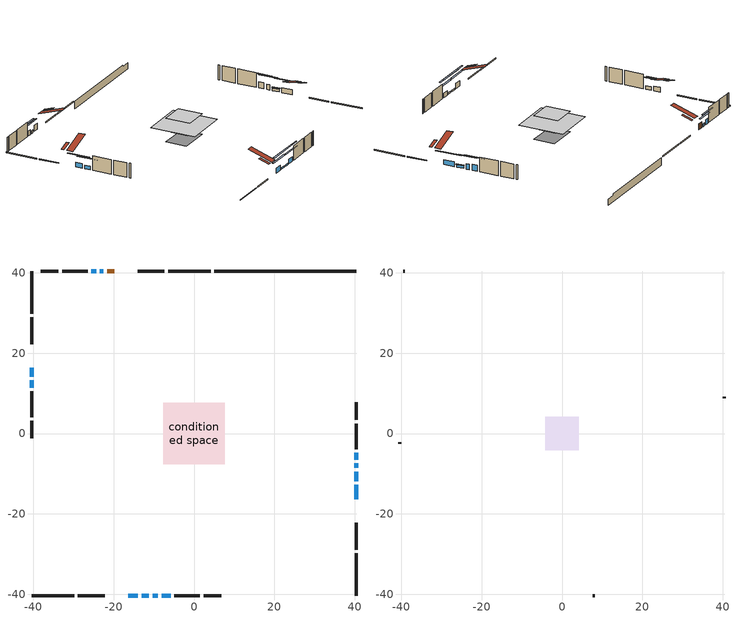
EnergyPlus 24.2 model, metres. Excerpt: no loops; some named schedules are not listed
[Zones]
conditioned space
 floor outside (Floor1 construction): -1.81,-1.81 -1.81,1.81 1.81,1.81 1.81,-1.81 z0.64
 floor outside (Floor3 construction): -2.88,-2.88 -2.88,2.88 2.88,2.88 2.88,-2.88 z0.64
 floor adiabatic (AdiabaticFloorConstruction): -7.6,-7.6 -7.6,7.6 7.6,7.6 7.6,-7.6 z3.08
 floor foundation (Slab1 construction): -5.26,-3.58 -5.26,3.58 5.26,3.58 5.26,-3.58 z-1.8
 wall outside (RimJoist1 construction): 4.16,40.45 -6.45,40.45 / -40.45,-40.45 -29.83,-40.45 / -40.45,40.45 -40.45,29.83 / 40.45,-40.45 40.45,-29.83 z0.64:0.94
 wall outside (RimJoist2 construction): -7.38,40.45 -14.01,40.45 / -28.9,-40.45 -22.27,-40.45 / -40.45,28.9 -40.45,22.27 / 40.45,-28.9 40.45,-22.27 z0.64:0.94
 wall outside (AdiabaticWallConstruction 1): -19.86,40.45 -21.62,40.45 z0.64:2.67
 wall outside (AdiabaticWallConstruction): 40.45,-16.43 40.45,-12.77 / -24.39,40.45 -25.56,40.45 z0.64:2.27; -16.43,-40.45 -13.99,-40.45 z0.64:2.37; -40.45,16.43 -40.45,14.14 / -8.05,-40.45 -5.82,-40.45 z0.64:2.22; -40.45,13.22 -40.45,11.38 z0.64:1.86; 40.45,-11.84 40.45,-9.51 z0.64:1.5; 40.45,-8.58 40.45,-7.46 z0.64:2.42; -13.06,-40.45 -11.23,-40.45 / -10.3,-40.45 -8.98,-40.45 z0.64:1.15; 40.45,-6.53 40.45,-4.8 z0.64:2.62; -22.54,40.45 -23.46,40.45 z0.64:1.56
 wall outside (Wall1 construction): -26.49,40.45 -32.84,40.45 / -4.89,-40.45 1.46,-40.45 / -40.45,10.46 -40.45,4.1 / 40.45,-3.88 40.45,2.48 z0.64:5.52
 wall outside (Wall2 construction): -33.77,40.45 -38.17,40.45 / 2.39,-40.45 6.79,-40.45 / -40.45,3.17 -40.45,-1.23 / 40.45,3.41 40.45,7.81 z0.64:5.52
 wall foundation (FoundationWall1 construction): 5.09,40.45,-1.8 5.09,40.45,0.64 36.92,40.45,0.64 36.92,40.45,0.19 40.45,40.45,0.19 40.45,40.45,-1.8
 window (WindowConstruction): 40.45,-16.43 40.45,-12.77 z0.64:2.26
 window (WindowConstruction 6): -16.43,-40.45 -13.99,-40.45 z0.64:2.37
 window (WindowConstruction 7): -40.45,16.43 -40.45,14.14 z0.64:2.22
 window (WindowConstruction 8): -40.45,13.21 -40.45,11.39 z0.64:1.86
 window (WindowConstruction 9): 40.45,-11.84 40.45,-9.51 z0.64:1.5
 window (WindowConstruction 1): 40.45,-8.58 40.45,-7.46 z0.64:2.42
 window (WindowConstruction 10): -13.06,-40.45 -11.23,-40.45 z0.64:1.15
 window (WindowConstruction 11): -10.3,-40.45 -8.98,-40.45 z0.64:1.15
 window (WindowConstruction 2): 40.45,-6.53 40.45,-4.8 z0.64:2.62
 window (WindowConstruction 3): -22.55,40.45 -23.46,40.45 z0.64:1.55
 window (WindowConstruction 4): -24.39,40.45 -25.56,40.45 z0.64:2.26
 window (WindowConstruction 5): -8.05,-40.45 -5.82,-40.45 z0.64:2.22
 door (Door): -19.86,40.45 -21.62,40.45 z0.64:2.67
 ceiling adiabatic (AdiabaticFloorConstruction): 7.6,-7.6 7.6,7.6 -7.6,7.6 -7.6,-7.6 z3.08
 roof outside (Roof1 construction): -15.85,40.45,5.52 -15.85,37.01,6.66 -14.94,37.01,6.66 -14.94,40.45,5.52; -20.44,-40.45,5.52 -20.44,-37.01,6.66 -21.35,-37.01,6.66 -21.35,-40.45,5.52; -40.45,20.44,5.52 -37.01,20.44,6.66 -37.01,21.35,6.66 -40.45,21.35,5.52; 40.45,-20.44,5.52 37.01,-20.44,6.66 37.01,-21.35,6.66 40.45,-21.35,5.52
attic - vented
 floor to conditioned space (Floor5 construction Reversed): -4.19,-4.19 -4.19,4.19 4.19,4.19 4.19,-4.19 z5.52
 wall outside (Wall3 construction): -39.1,40.45 -39.52,40.45 / 7.72,-40.45 8.14,-40.45 / -40.45,-2.15 -40.45,-2.58 / 40.45,8.74 40.45,9.16 z0.64:5.52
 roof outside (Roof2 construction): -18.93,40.45,5.52 -18.93,32.28,8.24 -16.78,32.28,8.24 -16.78,40.45,5.52; -17.36,-40.45,5.52 -17.36,-32.28,8.24 -19.51,-32.28,8.24 -19.51,-40.45,5.52; -40.45,17.36,5.52 -32.28,17.36,8.24 -32.28,19.51,8.24 -40.45,19.51,5.52; 40.45,-17.36,5.52 32.28,-17.36,8.24 32.28,-19.51,8.24 40.45,-19.51,5.52
shading: 40.45,-10.13 40.45,-19.07 40.86,-19.07 40.86,-10.13 z4.9; -11.35,-40.45 -19.07,-40.45 -19.07,-40.86 -11.35,-40.86 z5.01; -40.45,11.5 -40.45,19.07 -40.86,19.07 -40.86,11.5 z4.86; -40.45,8.75 -40.45,15.85 -40.86,15.85 -40.86,8.75 z4.5; 40.45,-9.31 40.45,-12.04 40.86,-12.04 40.86,-9.31 z1.7; 40.45,-4.82 40.45,-11.22 40.86,-11.22 40.86,-4.82 z5.06; -5.85,-40.45 -18.44,-40.45 -18.44,-40.86 -5.85,-40.86 z6.53; -3.6,-40.45 -15.68,-40.45 -15.68,-40.86 -3.6,-40.86 z6.53; 40.45,-2.17 40.45,-9.17 40.86,-9.17 40.86,-2.17 z5.26; -26.1,40.45 -19.91,40.45 -19.91,40.86 -26.1,40.86 z4.19; -28.2,40.45 -21.75,40.45 -21.75,40.86 -28.2,40.86 z4.9; -3.18,-40.45 -10.69,-40.45 -10.69,-40.86 -3.18,-40.86 z4.86
[Building]
Building 1: Terrain=Suburbs
[Site:Location]
St Jovite_QC: Latitude {deg}=46.08; Longitude {deg}=-74.56; Time Zone {hr}=-5; Elevation {m}=239; Keep Site Location Information=Yes
[Site:GroundTemperature:Shallow]
-1.01822, -3.33344, -3.51885, -2.42016, 1.99046, 6.38054, 10.1865, 12.5975, 12.8023, 10.8414, 7.13247, 2.87707
[Site:WaterMainsTemperature]
Calculation Method=Schedule; Temperature Schedule=mains temperature schedule
[Material] Roughness=Rough; Thermal Absorptance=0.9
Name | Thickness {m} | Conductivity {W/m-K} | Density {kg/m3} | Specific Heat {J/kg-K} | Solar Absorptance | Visible Absorptance
asphalt or fiberglass shingles | 0.00635 | 0.162714 | 1121.4 | 1465.45 | 0.84 | 0.84
ceiling loosefill ins | 0.169333 | 0.0480833 | 16.02 | 1046.75 | 0.7 | 0.7
ceiling stud and cavity | 0.1397 | 0.13334 | 65.682 | 1177.47 | 0.7 | 0.7
concrete 4.0 in. | 0.1016 | 1.803125 | 2242.8 | 837.4 | 0.7 | 0.7
concrete 8.0 in. | 0.2032 | 1.803125 | 2242.8 | 837.4 | 0.7 | 0.7
door material | 0.04445 | 0.0451087 | 512.64 | 1214.23 | 0.7 | 0.7
exterior vertical ins | 0.0377847 | 0.029427 | 32.04 | 1214.23 | 0.7 | 0.7
floor covering | 0.0127 | 0.0433444 | 54.468 | 1339.84 | 0.6 | 0.6
floor rigid ins | 0.103632 | 0.029427 | 32.04 | 1214.23 | 0.7 | 0.7
floor rigid ins 1; wall rigid ins 1 | 0.512978 | 0.029427 | 32.04 | 1214.23 | 0.7 | 0.7
floor stud and cavity | 0.1397 | 0.291471 | 92.3553 | 1139.71 | 0.7 | 0.7
floor stud and cavity 1 | 0.1397 | 0.10464 | 92.3553 | 1139.71 | 0.7 | 0.7
floor stud and cavity 2 | 0.1397 | 1.75129 | 37.0049 | 1207.88 | 0.7 | 0.7
furniture material conditioned space 1 | 0.1524 | 0.115458 | 640.8 | 1214.23 | 0.6 | 0.6
gypsum board | 0.0127 | 0.160291 | 801 | 837.4 | 0.6 | 0.6
gypsum board 1 | 0.0127 | 0.160291 | 801 | 837.4 | 0.7 | 0.7
osb sheathing 0.5 in. | 0.0127 | 0.115458 | 512.64 | 1214.23 | 0.7 | 0.7
osb sheathing 0.75 in. | 0.01905 | 0.115458 | 512.64 | 1214.23 | 0.7 | 0.7
osb sheathing 2.0 in. | 0.0508 | 0.115458 | 512.64 | 1214.23 | 0.7 | 0.7
rim joist stud and cavity | 0.0508 | 0.0451784 | 125.044 | 1163.47 | 0.6 | 0.6
rim joist stud and cavity 1 | 0.0508 | 0.0296634 | 125.044 | 1163.47 | 0.6 | 0.6
roof rigid ins; wall rigid ins | 0.051816 | 0.029427 | 32.04 | 1214.23 | 0.7 | 0.7
roof stud and cavity | 0.2032 | 0.146116 | 78.34581 | 1123.46 | 0.7 | 0.7
wall stud and cavity | 0.1397 | 0.207695 | 139.0536 | 1170.24 | 0.7 | 0.7
wall stud and cavity 1 | 0.1397 | 0.221619 | 139.0536 | 1170.24 | 0.7 | 0.7
wall stud and cavity 2 | 0.0889 | 6.1454 | 50.32683 | 1063.81 | 0.6 | 0.6
wall stud and cavity 3 | 0.0889 | 0.380278 | 52.3479 | 1209.89 | 0.7 | 0.7
wall stud and cavity 4 | 0.0889 | 0.391764 | 83.0341 | 1211.67 | 0.7 | 0.7
wood siding | 0.0254 | 0.102417 | 544.68 | 1172.36 | 0.4 | 0.4
wood siding 1 | 0.00254 | 0.102417 | 544.68 | 1172.36 | 0.4 | 0.4
wood siding 2; wood siding 3; wood siding 4 | 0.0254 | 0.102417 | 544.68 | 1172.36 | 0.7 | 0.7
[WindowMaterial:SimpleGlazingSystem]
Name | U-Factor {W/m2-K} | Solar Heat Gain Coefficient
WindowMaterial | 3.29381 | 0.71
WindowMaterial 1 | 3.310274 | 0.63
WindowMaterial 10 | 3.02808 | 0.47
WindowMaterial 2 | 3.296079 | 0.7
WindowMaterial 3 | 2.234293 | 0.59
WindowMaterial 4 | 2.12528 | 0.63
WindowMaterial 5 | 1.97254 | 0.45
WindowMaterial 6 | 1.85784 | 0.56
WindowMaterial 7 | 3.313113 | 0.6
WindowMaterial 8 | 3.30346 | 0.65
WindowMaterial 9 | 3.04681 | 0.44
[Construction]
AdiabaticFloorConstruction: floor stud and cavity 2, floor rigid ins 1, osb sheathing 0.75 in., floor covering
AdiabaticWallConstruction: wood siding 3, wall rigid ins 1, wall stud and cavity 3, gypsum board
AdiabaticWallConstruction 1: wood siding 4, wall rigid ins 1, wall stud and cavity 3, gypsum board
Door: door material
Floor1 construction: floor stud and cavity, floor rigid ins, osb sheathing 0.75 in., floor covering
Floor3 construction: floor stud and cavity 1, osb sheathing 0.75 in., floor covering
Floor5 construction Reversed: gypsum board, ceiling stud and cavity, ceiling loosefill ins
FoundationWall1 construction: concrete 8.0 in., gypsum board 1
furniture construction conditioned space 1: furniture material conditioned space 1
PartitionWallConstruction: gypsum board, wall stud and cavity 4, gypsum board
RimJoist1 construction: wood siding 2, osb sheathing 2.0 in., rim joist stud and cavity
RimJoist2 construction: wood siding 2, osb sheathing 2.0 in., rim joist stud and cavity 1
Roof1 construction: asphalt or fiberglass shingles, roof rigid ins, osb sheathing 0.75 in., roof stud and cavity, gypsum board
Roof2 construction: asphalt or fiberglass shingles
Slab1 construction: concrete 4.0 in.
Wall1 construction: wood siding, wall rigid ins, osb sheathing 0.5 in., wall stud and cavity, gypsum board
Wall2 construction: wood siding, wall rigid ins, osb sheathing 0.5 in., wall stud and cavity 1, gypsum board
Wall3 construction: wood siding 1, wall stud and cavity 2
WindowConstruction: WindowMaterial
WindowConstruction 1: WindowMaterial 1
WindowConstruction 10: WindowMaterial 9
WindowConstruction 11: WindowMaterial 10
WindowConstruction 2: WindowMaterial 2
WindowConstruction 3: WindowMaterial 3
WindowConstruction 4: WindowMaterial 4
WindowConstruction 5: WindowMaterial 5
WindowConstruction 6: WindowMaterial 6
WindowConstruction 7: WindowMaterial 7
WindowConstruction 8; WindowConstruction 9: WindowMaterial 8
[Zone] Multiplier=1; Part of Total Floor Area=Yes
Name | Volume {m3}
attic - vented | 31.0724
conditioned space | 766.7
[Space]
Name | Zone | Volume {m3}
attic - vented 1 | attic - vented | 31.0724
conditioned space 1 | conditioned space | 766.7
[ZoneInfiltration:EffectiveLeakageArea]
infil attic - vented 1: Zone or Space=attic - vented 1; Schedule=Always On Discrete; Effective Air Leakage Area {cm2}=3183.85; Stack Coefficient=0.000528433; Wind Coefficient=1.55316e-05
[ZoneMixing]
whole house fan mix: Zone or Space=attic - vented; Schedule=Always On Continuous; Design Flow Rate Calculation Method=Flow/Zone; Design Flow Rate {m3/s}=0; Source Zone or Space=conditioned space
[SurfaceProperty:ExposedFoundationPerimeter]
Slab1: Exposed Perimeter Calculation Method=TotalExposedPerimeter; Total Exposed Perimeter {m}=35.358
[InternalMass] Zone or ZoneList=conditioned space; Space or SpaceList=conditioned space 1
Name | Construction | Surface Area {m2}
furniture mass conditioned space 1 | furniture construction conditioned space 1 | 141.18
partition wall mass | PartitionWallConstruction | 352.949
[Lights]
interior lighting: Zone or ZoneList or Space or SpaceList=conditioned space 1; Schedule=interior lighting schedule; Design Level Calculation Method=LightingLevel; Lighting Level {W}=343.2; Return Air Fraction=0; Fraction Radiant=0.6; Fraction Visible=0.2; Fraction Replaceable=1
[People]
occupants: Zone or ZoneList or Space or SpaceList=conditioned space 1; Number of People Schedule=occupants schedule; Number of People Calculation Method=People; Number of People=3; Fraction Radiant=0.314171; Sensible Heat Fraction=0.56303; Activity Level Schedule=occupants activity schedule; Carbon Dioxide Generation Rate {m3/s-W}=0; Enable ASHRAE 55 Comfort Warnings=No; Mean Radiant Temperature Calculation Type=EnclosureAveraged
[ElectricEquipment] Zone or ZoneList or Space or SpaceList=conditioned space 1; Design Level Calculation Method=EquipmentLevel
Name | Schedule | Design Level {W} | Fraction Latent | Fraction Radiant | Fraction Lost
clothes dryer | clothes dryer schedule | 140.772 | 0.015 | 0.081 | 0.85
clothes washer | clothes washer schedule | 32.1985 | 0.03 | 0.162 | 0.7
cooking range | cooking range schedule | 215.147 | 0.08 | 0.432 | 0.2
dishwasher | dishwasher schedule | 66.8632 | 0.3 | 0.18 | 0.4
fridge | fridge schedule | 72.9452 | 0 | 0.6 | 0
mech vent house fan | mech vent house fan schedule | 15 | 0 | 0 | 1
mech vent house fan cfis | mech vent house fan cfis schedule | 0 | 0 | 0 | 0
misc plug loads | misc plug loads schedule | 494.7 | 0.045 | 0.513 | 0.1
whole house fan | Always On Discrete | 0 | 0 | 0 | 1
[OtherEquipment] Zone or ZoneList or Space or SpaceList=conditioned space 1; Design Level Calculation Method=EquipmentLevel
Name | Fuel Type | Schedule | Design Level {W} | Fraction Latent | Fraction Radiant | Fraction Lost
clothes dryer 1 | Electricity | clothes dryer schedule | 0 | 0.015 | 0.081 | 0.85
cooking range 1 | Electricity | cooking range schedule | 0 | 0.08 | 0.432 | 0.2
general water use latent | None | general water use schedule | 62.594 | 1 | 0 | 0
general water use sensible | None | general water use schedule | -61.6891 | 0 | 0.6 | 0
mech vent house fan latent load | None | Always On Discrete | 0 | 1 | 0 | 0
mech vent house fan sensible load | None | Always On Discrete | 0 | 0 | 0 | 0
water heater energy adjustment1 | Electricity | Always On Discrete | 0.01 | 0 | 0 | 1
[ZoneInfiltration:DesignFlowRate] Zone or ZoneList or Space or SpaceList=conditioned space 1; Schedule=Always On Discrete; Design Flow Rate Calculation Method=Flow/Zone; Design Flow Rate {m3/s}=0
infil flow; natural vent flow; whole house fan flow
[Foundation:Kiva]
Foundation Kiva 1: Initial Indoor Air Temperature {C}=21; Wall Height Above Grade {m}=0.639989; Wall Depth Below Slab {m}=0.2032; Custom Block Material Name 1=exterior vertical ins; Custom Block Depth 1 {m}=2.43998; Custom Block X Position 1 {m}=0.2159; Custom Block Z Position 1 {m}=0
[Foundation:Kiva:Settings]
Soil Conductivity {W/m-K}=0.849921; Soil Density {kg/m3}=1842.3; Soil Specific Heat {J/kg-K}=418.7; Ground Solar Absorptivity=0.9; Ground Thermal Absorptivity=0.9; Ground Surface Roughness {m}=0.03; Far-Field Width {m}=40; Deep-Ground Boundary Condition=ZeroFlux; Deep-Ground Depth {m}=40; Minimum Cell Dimension {m}=0.2; Maximum Cell Growth Coefficient=3; Simulation Timestep=Timestep
[Exterior:Lights]
exterior lighting: Schedule=exterior lighting schedule; Design Level {W}=75.6
[Schedule:Constant]
Name | Hourly Value
Always On Continuous; mech vent house fan schedule; mech vent house fan cfis schedule; Always On Discrete | 1
occupants activity schedule | 117.228
fridge schedule | 0
[Schedule:Week:Daily]
interior lighting schedule Week Rule - Jan1-Jan27: interior lighting schedule day, interior lighting schedule day, interior lighting schedule day, interior lighting schedule day, interior lighting schedule day, interior lighting schedule day, interior lighting schedule day, interior lighting schedule default day, interior lighting schedule default day, interior lighting schedule default day, interior lighting schedule default day, interior lighting schedule default day
interior lighting schedule Week Rule - Jan28-Feb3: interior lighting schedule day, interior lighting schedule day, interior lighting schedule day, interior lighting schedule day, interior lighting schedule day 1, interior lighting schedule day 1, interior lighting schedule day 1, interior lighting schedule default day, interior lighting schedule default day, interior lighting schedule default day, interior lighting schedule default day, interior lighting schedule default day
interior lighting schedule Week Rule - Feb4-Feb24: interior lighting schedule day 1, interior lighting schedule day 1, interior lighting schedule day 1, interior lighting schedule day 1, interior lighting schedule day 1, interior lighting schedule day 1, interior lighting schedule day 1, interior lighting schedule default day, interior lighting schedule default day, interior lighting schedule default day, interior lighting schedule default day, interior lighting schedule default day
interior lighting schedule Week Rule - Feb25-Mar3: interior lighting schedule day 1, interior lighting schedule day 1, interior lighting schedule day 1, interior lighting schedule day 1, interior lighting schedule day 2, interior lighting schedule day 2, interior lighting schedule day 2, interior lighting schedule default day, interior lighting schedule default day, interior lighting schedule default day, interior lighting schedule default day, interior lighting schedule default day
interior lighting schedule Week Rule - Mar4-Mar31: interior lighting schedule day 2, interior lighting schedule day 2, interior lighting schedule day 2, interior lighting schedule day 2, interior lighting schedule day 2, interior lighting schedule day 2, interior lighting schedule day 2, interior lighting schedule default day, interior lighting schedule default day, interior lighting schedule default day, interior lighting schedule default day, interior lighting schedule default day
interior lighting schedule Week Rule - Apr1-Apr28: interior lighting schedule day 3, interior lighting schedule day 3, interior lighting schedule day 3, interior lighting schedule day 3, interior lighting schedule day 3, interior lighting schedule day 3, interior lighting schedule day 3, interior lighting schedule default day, interior lighting schedule default day, interior lighting schedule default day, interior lighting schedule default day, interior lighting schedule default day
interior lighting schedule Week Rule - Apr29-May5: interior lighting schedule day 3, interior lighting schedule day 3, interior lighting schedule day 4, interior lighting schedule day 4, interior lighting schedule day 4, interior lighting schedule day 4, interior lighting schedule day 4, interior lighting schedule default day, interior lighting schedule default day, interior lighting schedule default day, interior lighting schedule default day, interior lighting schedule default day
interior lighting schedule Week Rule - May6-May26: interior lighting schedule day 4, interior lighting schedule day 4, interior lighting schedule day 4, interior lighting schedule day 4, interior lighting schedule day 4, interior lighting schedule day 4, interior lighting schedule day 4, interior lighting schedule default day, interior lighting schedule default day, interior lighting schedule default day, interior lighting schedule default day, interior lighting schedule default day
interior lighting schedule Week Rule - May27-Jun2: interior lighting schedule day 4, interior lighting schedule day 4, interior lighting schedule day 4, interior lighting schedule day 4, interior lighting schedule day 4, interior lighting schedule day 5, interior lighting schedule day 5, interior lighting schedule default day, interior lighting schedule default day, interior lighting schedule default day, interior lighting schedule default day, interior lighting schedule default day
interior lighting schedule Week Rule - Jun3-Jun30: interior lighting schedule day 5, interior lighting schedule day 5, interior lighting schedule day 5, interior lighting schedule day 5, interior lighting schedule day 5, interior lighting schedule day 5, interior lighting schedule day 5, interior lighting schedule default day, interior lighting schedule default day, interior lighting schedule default day, interior lighting schedule default day, interior lighting schedule default day
interior lighting schedule Week Rule - Jul1-Jul28: interior lighting schedule day 6, interior lighting schedule day 6, interior lighting schedule day 6, interior lighting schedule day 6, interior lighting schedule day 6, interior lighting schedule day 6, interior lighting schedule day 6, interior lighting schedule default day, interior lighting schedule default day, interior lighting schedule default day, interior lighting schedule default day, interior lighting schedule default day
interior lighting schedule Week Rule - Jul29-Aug4: interior lighting schedule day 6, interior lighting schedule day 6, interior lighting schedule day 6, interior lighting schedule day 7, interior lighting schedule day 7, interior lighting schedule day 7, interior lighting schedule day 7, interior lighting schedule default day, interior lighting schedule default day, interior lighting schedule default day, interior lighting schedule default day, interior lighting schedule default day
interior lighting schedule Week Rule - Aug5-Aug25: interior lighting schedule day 7, interior lighting schedule day 7, interior lighting schedule day 7, interior lighting schedule day 7, interior lighting schedule day 7, interior lighting schedule day 7, interior lighting schedule day 7, interior lighting schedule default day, interior lighting schedule default day, interior lighting schedule default day, interior lighting schedule default day, interior lighting schedule default day
interior lighting schedule Week Rule - Aug26-Sep1: interior lighting schedule day 7, interior lighting schedule day 7, interior lighting schedule day 7, interior lighting schedule day 7, interior lighting schedule day 7, interior lighting schedule day 7, interior lighting schedule day 8, interior lighting schedule default day, interior lighting schedule default day, interior lighting schedule default day, interior lighting schedule default day, interior lighting schedule default day
interior lighting schedule Week Rule - Sep2-Sep29: interior lighting schedule day 8, interior lighting schedule day 8, interior lighting schedule day 8, interior lighting schedule day 8, interior lighting schedule day 8, interior lighting schedule day 8, interior lighting schedule day 8, interior lighting schedule default day, interior lighting schedule default day, interior lighting schedule default day, interior lighting schedule default day, interior lighting schedule default day
interior lighting schedule Week Rule - Sep30-Oct6: interior lighting schedule day 8, interior lighting schedule day 9, interior lighting schedule day 9, interior lighting schedule day 9, interior lighting schedule day 9, interior lighting schedule day 9, interior lighting schedule day 9, interior lighting schedule default day, interior lighting schedule default day, interior lighting schedule default day, interior lighting schedule default day, interior lighting schedule default day
interior lighting schedule Week Rule - Oct7-Oct27: interior lighting schedule day 9, interior lighting schedule day 9, interior lighting schedule day 9, interior lighting schedule day 9, interior lighting schedule day 9, interior lighting schedule day 9, interior lighting schedule day 9, interior lighting schedule default day, interior lighting schedule default day, interior lighting schedule default day, interior lighting schedule default day, interior lighting schedule default day
interior lighting schedule Week Rule - Oct28-Nov3: interior lighting schedule day 9, interior lighting schedule day 9, interior lighting schedule day 9, interior lighting schedule day 9, interior lighting schedule day 10, interior lighting schedule day 10, interior lighting schedule day 10, interior lighting schedule default day, interior lighting schedule default day, interior lighting schedule default day, interior lighting schedule default day, interior lighting schedule default day
interior lighting schedule Week Rule - Nov4-Nov24: interior lighting schedule day 10, interior lighting schedule day 10, interior lighting schedule day 10, interior lighting schedule day 10, interior lighting schedule day 10, interior lighting schedule day 10, interior lighting schedule day 10, interior lighting schedule default day, interior lighting schedule default day, interior lighting schedule default day, interior lighting schedule default day, interior lighting schedule default day
interior lighting schedule Week Rule - Nov25-Dec1: interior lighting schedule day 10, interior lighting schedule day 10, interior lighting schedule day 10, interior lighting schedule day 10, interior lighting schedule day 10, interior lighting schedule day 10, interior lighting schedule day 11, interior lighting schedule default day, interior lighting schedule default day, interior lighting schedule default day, interior lighting schedule default day, interior lighting schedule default day
interior lighting schedule Week Rule - Dec2-Dec31: interior lighting schedule day 11, interior lighting schedule day 11, interior lighting schedule day 11, interior lighting schedule day 11, interior lighting schedule day 11, interior lighting schedule day 11, interior lighting schedule day 11, interior lighting schedule default day, interior lighting schedule default day, interior lighting schedule default day, interior lighting schedule default day, interior lighting schedule default day
occupants schedule Week Rule - Jan1-Dec31: occupants schedule day, occupants schedule day, occupants schedule day, occupants schedule day, occupants schedule day, occupants schedule day, occupants schedule day, occupants schedule default day, occupants schedule default day, occupants schedule default day, occupants schedule default day, occupants schedule default day
clothes dryer schedule Week Rule - Jan1-Dec31: clothes dryer schedule day, clothes dryer schedule day, clothes dryer schedule day, clothes dryer schedule day, clothes dryer schedule day, clothes dryer schedule day, clothes dryer schedule day, clothes dryer schedule default day, clothes dryer schedule default day, clothes dryer schedule default day, clothes dryer schedule default day, clothes dryer schedule default day
clothes washer schedule Week Rule - Jan1-Dec31: clothes washer schedule day, clothes washer schedule day, clothes washer schedule day, clothes washer schedule day, clothes washer schedule day, clothes washer schedule day, clothes washer schedule day, clothes washer schedule default day, clothes washer schedule default day, clothes washer schedule default day, clothes washer schedule default day, clothes washer schedule default day
cooking range schedule Week Rule - Jan1-Dec31: cooking range schedule day, cooking range schedule day, cooking range schedule day, cooking range schedule day, cooking range schedule day, cooking range schedule day, cooking range schedule day, cooking range schedule default day, cooking range schedule default day, cooking range schedule default day, cooking range schedule default day, cooking range schedule default day
dishwasher schedule Week Rule - Jan1-Dec31: dishwasher schedule day, dishwasher schedule day, dishwasher schedule day, dishwasher schedule day, dishwasher schedule day, dishwasher schedule day, dishwasher schedule day, dishwasher schedule default day, dishwasher schedule default day, dishwasher schedule default day, dishwasher schedule default day, dishwasher schedule default day
misc plug loads schedule Week Rule - Jan1-Dec31: misc plug loads schedule day, misc plug loads schedule day, misc plug loads schedule day, misc plug loads schedule day, misc plug loads schedule day, misc plug loads schedule day, misc plug loads schedule day, misc plug loads schedule default day, misc plug loads schedule default day, misc plug loads schedule default day, misc plug loads schedule default day, misc plug loads schedule default day
general water use schedule Week Rule - Jan1-Dec31: general water use schedule day, general water use schedule day, general water use schedule day, general water use schedule day, general water use schedule day, general water use schedule day, general water use schedule day, general water use schedule default day, general water use schedule default day, general water use schedule default day, general water use schedule default day, general water use schedule default day
exterior lighting schedule Week Rule - Jan1-Jan27: exterior lighting schedule day, exterior lighting schedule day, exterior lighting schedule day, exterior lighting schedule day, exterior lighting schedule day, exterior lighting schedule day, exterior lighting schedule day, exterior lighting schedule default day, exterior lighting schedule default day, exterior lighting schedule default day, exterior lighting schedule default day, exterior lighting schedule default day
exterior lighting schedule Week Rule - Jan28-Feb3: exterior lighting schedule day, exterior lighting schedule day, exterior lighting schedule day, exterior lighting schedule day, exterior lighting schedule day 1, exterior lighting schedule day 1, exterior lighting schedule day 1, exterior lighting schedule default day, exterior lighting schedule default day, exterior lighting schedule default day, exterior lighting schedule default day, exterior lighting schedule default day
exterior lighting schedule Week Rule - Feb4-Feb24: exterior lighting schedule day 1, exterior lighting schedule day 1, exterior lighting schedule day 1, exterior lighting schedule day 1, exterior lighting schedule day 1, exterior lighting schedule day 1, exterior lighting schedule day 1, exterior lighting schedule default day, exterior lighting schedule default day, exterior lighting schedule default day, exterior lighting schedule default day, exterior lighting schedule default day
exterior lighting schedule Week Rule - Feb25-Mar3: exterior lighting schedule day 1, exterior lighting schedule day 1, exterior lighting schedule day 1, exterior lighting schedule day 1, exterior lighting schedule day 2, exterior lighting schedule day 2, exterior lighting schedule day 2, exterior lighting schedule default day, exterior lighting schedule default day, exterior lighting schedule default day, exterior lighting schedule default day, exterior lighting schedule default day
exterior lighting schedule Week Rule - Mar4-Mar31: exterior lighting schedule day 2, exterior lighting schedule day 2, exterior lighting schedule day 2, exterior lighting schedule day 2, exterior lighting schedule day 2, exterior lighting schedule day 2, exterior lighting schedule day 2, exterior lighting schedule default day, exterior lighting schedule default day, exterior lighting schedule default day, exterior lighting schedule default day, exterior lighting schedule default day
exterior lighting schedule Week Rule - Apr1-Apr28: exterior lighting schedule day 3, exterior lighting schedule day 3, exterior lighting schedule day 3, exterior lighting schedule day 3, exterior lighting schedule day 3, exterior lighting schedule day 3, exterior lighting schedule day 3, exterior lighting schedule default day, exterior lighting schedule default day, exterior lighting schedule default day, exterior lighting schedule default day, exterior lighting schedule default day
exterior lighting schedule Week Rule - Apr29-May5: exterior lighting schedule day 3, exterior lighting schedule day 3, exterior lighting schedule day 4, exterior lighting schedule day 4, exterior lighting schedule day 4, exterior lighting schedule day 4, exterior lighting schedule day 4, exterior lighting schedule default day, exterior lighting schedule default day, exterior lighting schedule default day, exterior lighting schedule default day, exterior lighting schedule default day
exterior lighting schedule Week Rule - May6-May26: exterior lighting schedule day 4, exterior lighting schedule day 4, exterior lighting schedule day 4, exterior lighting schedule day 4, exterior lighting schedule day 4, exterior lighting schedule day 4, exterior lighting schedule day 4, exterior lighting schedule default day, exterior lighting schedule default day, exterior lighting schedule default day, exterior lighting schedule default day, exterior lighting schedule default day
exterior lighting schedule Week Rule - May27-Jun2: exterior lighting schedule day 4, exterior lighting schedule day 4, exterior lighting schedule day 4, exterior lighting schedule day 4, exterior lighting schedule day 4, exterior lighting schedule day 5, exterior lighting schedule day 5, exterior lighting schedule default day, exterior lighting schedule default day, exterior lighting schedule default day, exterior lighting schedule default day, exterior lighting schedule default day
exterior lighting schedule Week Rule - Jun3-Jun30: exterior lighting schedule day 5, exterior lighting schedule day 5, exterior lighting schedule day 5, exterior lighting schedule day 5, exterior lighting schedule day 5, exterior lighting schedule day 5, exterior lighting schedule day 5, exterior lighting schedule default day, exterior lighting schedule default day, exterior lighting schedule default day, exterior lighting schedule default day, exterior lighting schedule default day
exterior lighting schedule Week Rule - Jul1-Jul28: exterior lighting schedule day 6, exterior lighting schedule day 6, exterior lighting schedule day 6, exterior lighting schedule day 6, exterior lighting schedule day 6, exterior lighting schedule day 6, exterior lighting schedule day 6, exterior lighting schedule default day, exterior lighting schedule default day, exterior lighting schedule default day, exterior lighting schedule default day, exterior lighting schedule default day
exterior lighting schedule Week Rule - Jul29-Aug4: exterior lighting schedule day 6, exterior lighting schedule day 6, exterior lighting schedule day 6, exterior lighting schedule day 7, exterior lighting schedule day 7, exterior lighting schedule day 7, exterior lighting schedule day 7, exterior lighting schedule default day, exterior lighting schedule default day, exterior lighting schedule default day, exterior lighting schedule default day, exterior lighting schedule default day
exterior lighting schedule Week Rule - Aug5-Aug25: exterior lighting schedule day 7, exterior lighting schedule day 7, exterior lighting schedule day 7, exterior lighting schedule day 7, exterior lighting schedule day 7, exterior lighting schedule day 7, exterior lighting schedule day 7, exterior lighting schedule default day, exterior lighting schedule default day, exterior lighting schedule default day, exterior lighting schedule default day, exterior lighting schedule default day
exterior lighting schedule Week Rule - Aug26-Sep1: exterior lighting schedule day 7, exterior lighting schedule day 7, exterior lighting schedule day 7, exterior lighting schedule day 7, exterior lighting schedule day 7, exterior lighting schedule day 7, exterior lighting schedule day 8, exterior lighting schedule default day, exterior lighting schedule default day, exterior lighting schedule default day, exterior lighting schedule default day, exterior lighting schedule default day
exterior lighting schedule Week Rule - Sep2-Sep29: exterior lighting schedule day 8, exterior lighting schedule day 8, exterior lighting schedule day 8, exterior lighting schedule day 8, exterior lighting schedule day 8, exterior lighting schedule day 8, exterior lighting schedule day 8, exterior lighting schedule default day, exterior lighting schedule default day, exterior lighting schedule default day, exterior lighting schedule default day, exterior lighting schedule default day
exterior lighting schedule Week Rule - Sep30-Oct6: exterior lighting schedule day 8, exterior lighting schedule day 9, exterior lighting schedule day 9, exterior lighting schedule day 9, exterior lighting schedule day 9, exterior lighting schedule day 9, exterior lighting schedule day 9, exterior lighting schedule default day, exterior lighting schedule default day, exterior lighting schedule default day, exterior lighting schedule default day, exterior lighting schedule default day
[Schedule:Year]
interior lighting schedule: interior lighting schedule Week Rule - Jan1-Jan27, 1, 1, 1, 27, interior lighting schedule Week Rule - Jan28-Feb3, 1, 28, 2, 3, interior lighting schedule Week Rule - Feb4-Feb24, 2, 4, 2, 24, interior lighting schedule Week Rule - Feb25-Mar3, 2, 25, 3, 3, interior lighting schedule Week Rule - Mar4-Mar31, 3, 4, 3, 31, interior lighting schedule Week Rule - Apr1-Apr28, 4, 1, 4, 28, interior lighting schedule Week Rule - Apr29-May5, 4, 29, 5, 5, interior lighting schedule Week Rule - May6-May26, 5, 6, 5, 26, interior lighting schedule Week Rule - May27-Jun2, 5, 27, 6, 2, interior lighting schedule Week Rule - Jun3-Jun30, 6, 3, 6, 30, interior lighting schedule Week Rule - Jul1-Jul28, 7, 1, 7, 28, interior lighting schedule Week Rule - Jul29-Aug4, 7, 29, 8, 4, interior lighting schedule Week Rule - Aug5-Aug25, 8, 5, 8, 25, interior lighting schedule Week Rule - Aug26-Sep1, 8, 26, 9, 1, interior lighting schedule Week Rule - Sep2-Sep29, 9, 2, 9, 29, interior lighting schedule Week Rule - Sep30-Oct6, 9, 30, 10, 6, interior lighting schedule Week Rule - Oct7-Oct27, 10, 7, 10, 27, interior lighting schedule Week Rule - Oct28-Nov3, 10, 28, 11, 3, interior lighting schedule Week Rule - Nov4-Nov24, 11, 4, 11, 24, interior lighting schedule Week Rule - Nov25-Dec1, 11, 25, 12, 1, interior lighting schedule Week Rule - Dec2-Dec31, 12, 2, 12, 31
occupants schedule: occupants schedule Week Rule - Jan1-Dec31, 1, 1, 12, 31
clothes dryer schedule: clothes dryer schedule Week Rule - Jan1-Dec31, 1, 1, 12, 31
clothes washer schedule: clothes washer schedule Week Rule - Jan1-Dec31, 1, 1, 12, 31
cooking range schedule: cooking range schedule Week Rule - Jan1-Dec31, 1, 1, 12, 31
dishwasher schedule: dishwasher schedule Week Rule - Jan1-Dec31, 1, 1, 12, 31
misc plug loads schedule: misc plug loads schedule Week Rule - Jan1-Dec31, 1, 1, 12, 31
general water use schedule: general water use schedule Week Rule - Jan1-Dec31, 1, 1, 12, 31
exterior lighting schedule: exterior lighting schedule Week Rule - Jan1-Jan27, 1, 1, 1, 27, exterior lighting schedule Week Rule - Jan28-Feb3, 1, 28, 2, 3, exterior lighting schedule Week Rule - Feb4-Feb24, 2, 4, 2, 24, exterior lighting schedule Week Rule - Feb25-Mar3, 2, 25, 3, 3, exterior lighting schedule Week Rule - Mar4-Mar31, 3, 4, 3, 31, exterior lighting schedule Week Rule - Apr1-Apr28, 4, 1, 4, 28, exterior lighting schedule Week Rule - Apr29-May5, 4, 29, 5, 5, exterior lighting schedule Week Rule - May6-May26, 5, 6, 5, 26, exterior lighting schedule Week Rule - May27-Jun2, 5, 27, 6, 2, exterior lighting schedule Week Rule - Jun3-Jun30, 6, 3, 6, 30, exterior lighting schedule Week Rule - Jul1-Jul28, 7, 1, 7, 28, exterior lighting schedule Week Rule - Jul29-Aug4, 7, 29, 8, 4, exterior lighting schedule Week Rule - Aug5-Aug25, 8, 5, 8, 25, exterior lighting schedule Week Rule - Aug26-Sep1, 8, 26, 9, 1, exterior lighting schedule Week Rule - Sep2-Sep29, 9, 2, 9, 29, exterior lighting schedule Week Rule - Sep30-Oct6, 9, 30, 10, 6, exterior lighting schedule Week Rule - Oct7-Oct27, 10, 7, 10, 27, exterior lighting schedule Week Rule - Oct28-Nov3, 10, 28, 11, 3, exterior lighting schedule Week Rule - Nov4-Nov24, 11, 4, 11, 24, exterior lighting schedule Week Rule - Nov25-Dec1, 11, 25, 12, 1, exterior lighting schedule Week Rule - Dec2-Dec31, 12, 2, 12, 31
[Schedule:Compact]
mains temperature schedule: Through: 01/01, For: AllDays, Until: 24:00, 4.46778, Through: 01/02, For: AllDays, Until: 24:00, 4.39389, Through: 01/03, For: AllDays, Until: 24:00, 4.32111, Through: 01/04, For: AllDays, Until: 24:00, 4.24944, Through: 01/05, For: AllDays, Until: 24:00, 4.17889, Through: 01/06, For: AllDays, Until: 24:00, 4.10944, Through: 01/07, For: AllDays, Until: 24:00, 4.04111, Through: 01/08, For: AllDays, Until: 24:00, 3.97389, Through: 01/09, For: AllDays, Until: 24:00, 3.90778, Through: 01/10, For: AllDays, Until: 24:00, 3.84278, Through: 01/11, For: AllDays, Until: 24:00, 3.77889, Through: 01/12, For: AllDays, Until: 24:00, 3.71611, Through: 01/13, For: AllDays, Until: 24:00, 3.65444, Through: 01/14, For: AllDays, Until: 24:00, 3.59444, Through: 01/15, For: AllDays, Until: 24:00, 3.53556, Through: 01/16, For: AllDays, Until: 24:00, 3.47778, Through: 01/17, For: AllDays, Until: 24:00, 3.42111, Through: 01/18, For: AllDays, Until: 24:00, 3.36611, Through: 01/19, For: AllDays, Until: 24:00, 3.31222, Through: 01/20, For: AllDays, Until: 24:00, 3.26, Through: 01/21, For: AllDays, Until: 24:00, 3.20889, Through: 01/22, For: AllDays, Until: 24:00, 3.15889, Through: 01/23, For: AllDays, Until: 24:00, 3.11056, Through: 01/24, For: AllDays, Until: 24:00, 3.06389, Through: 01/25, For: AllDays, Until: 24:00, 3.01833, Through: 01/26, For: AllDays, Until: 24:00, 2.97389, Through: 01/27, For: AllDays, Until: 24:00, 2.93111, Through: 01/28, For: AllDays, Until: 24:00, 2.89, Through: 01/29, For: AllDays, Until: 24:00, 2.85, Through: 01/30, For: AllDays, Until: 24:00, 2.81167, Through: 01/31, For: AllDays, Until: 24:00, 2.775, Through: 02/01, For: AllDays, Until: 24:00, 2.73944, Through: 02/02, For: AllDays, Until: 24:00, 2.70556, Through: 02/03, For: AllDays, Until: 24:00, 2.67333, Through: 02/04, For: AllDays, Until: 24:00, 2.64222, Through: 02/05, For: AllDays, Until: 24:00, 2.61333, Through: 02/06, For: AllDays, Until: 24:00, 2.58556, Through: 02/07, For: AllDays, Until: 24:00, 2.55944, Through: 02/08, For: AllDays, Until: 24:00, 2.53444, Through: 02/09, For: AllDays, Until: 24:00, 2.51167, Through: 02/10, For: AllDays, Until: 24:00, 2.49, Through: 02/11, For: AllDays, Until: 24:00, 2.47, Through: 02/12, For: AllDays, Until: 24:00, 2.45167, Through: 02/13, For: AllDays, Until: 24:00, 2.435, Through: 02/14, For: AllDays, Until: 24:00, 2.41944, Through: 02/15, For: AllDays, Until: 24:00, 2.40611, Through: 02/16, For: AllDays, Until: 24:00, 2.39389, Through: 02/17, For: AllDays, Until: 24:00, 2.38389, Through: 02/18, For: AllDays, Until: 24:00, 2.375, Through: 02/19, For: AllDays, Until: 24:00, 2.36778, Through: 02/20, For: AllDays, Until: 24:00, 2.36222, Through: 02/21, For: AllDays, Until: 24:00, 2.35833, Through: 02/22, For: AllDays, Until: 24:00, 2.35611, Through: 02/23, For: AllDays, Until: 24:00, 2.355, Through: 02/24, For: AllDays, Until: 24:00, 2.35611, Through: 02/25, For: AllDays, Until: 24:00, 2.35889, Through: 02/26, For: AllDays, Until: 24:00, 2.36278, Through: 02/27, For: AllDays, Until: 24:00, 2.36833, Through: 02/28, For: AllDays, Until: 24:00, 2.37611, Through: 03/01, For: AllDays, Until: 24:00, 2.385, Through: 03/02, For: AllDays, Until: 24:00, 2.39556, Through: 03/03, For: AllDays, Until: 24:00, 2.40778, Through: 03/04, For: AllDays, Until: 24:00, 2.42167, Through: 03/05, For: AllDays, Until: 24:00, 2.43667, Through: 03/06, For: AllDays, Until: 24:00, 2.45389, Through: 03/07, For: AllDays, Until: 24:00, 2.47222, Through: 03/08, For: AllDays, Until: 24:00, 2.49278, Through: 03/09, For: AllDays, Until: 24:00, 2.51444, Through: 03/10, For: AllDays, Until: 24:00, 2.53778, Through: 03/11, For: AllDays, Until: 24:00, 2.56278, Through: 03/12, For: AllDays, Until: 24:00, 2.58889, Through: 03/13, For: AllDays, Until: 24:00, 2.61667, Through: 03/14, For: AllDays, Until: 24:00, 2.64667, Through: 03/15, For: AllDays, Until: 24:00, 2.67722, Through: 03/16, For: AllDays, Until: 24:00, 2.71, Through: 03/17, For: AllDays, Until: 24:00, 2.74389, Through: 03/18, For: AllDays, Until: 24:00, 2.77944, Through: 03/19, For: AllDays, Until: 24:00, 2.81667, Through: 03/20, For: AllDays, Until: 24:00, 2.855, Through: 03/21, For: AllDays, Until: 24:00, 2.895, Through: 03/22, For: AllDays, Until: 24:00, 2.93667, Through: 03/23, For: AllDays, Until: 24:00, 2.97944, Through: 03/24, For: AllDays, Until: 24:00, 3.02389, Through: 03/25, For: AllDays, Until: 24:00, 3.06944, Through: 03/26, For: AllDays, Until: 24:00, 3.11667, Through: 03/27, For: AllDays, Until: 24:00, 3.16556, Through: 03/28, For: AllDays, Until: 24:00, 3.21556, Through: 03/29, For: AllDays, Until: 24:00, 3.26667, Through: 03/30, For: AllDays, Until: 24:00, 3.31944, Through: 03/31, For: AllDays, Until: 24:00, 3.37333, Through: 04/01, For: AllDays, Until: 24:00, 3.42833, Through: 04/02, For: AllDays, Until: 24:00, 3.485, Through: 04/03, For: AllDays, Until: 24:00, 3.54278, Through: 04/04, For: AllDays, Until: 24:00, 3.60222, Through: 04/05, For: AllDays, Until: 24:00, 3.66222, Through: 04/06, For: AllDays, Until: 24:00, 3.72389, Through: 04/07, For: AllDays, Until: 24:00, 3.78667, Through: 04/08, For: AllDays, Until: 24:00, 3.85111, Through: 04/09, For: AllDays, Until: 24:00, 3.91611, Through: 04/10, For: AllDays, Until: 24:00, 3.98222, Through: 04/11, For: AllDays, Until: 24:00, 4.05, Through: 04/12, For: AllDays, Until: 24:00, 4.11833, Through: 04/13, For: AllDays, Until: 24:00, 4.18833, Through: 04/14, For: AllDays, Until: 24:00, 4.25889, Through: 04/15, For: AllDays, Until: 24:00, 4.33056, Through: 04/16, For: AllDays, Until: 24:00, 4.40333, Through: 04/17, For: AllDays, Until: 24:00, 4.47722, Through: 04/18, For: AllDays, Until: 24:00, 4.55222, Through: 04/19, For: AllDays, Until: 24:00, 4.62833, Through: 04/20, For: AllDays, Until: 24:00, 4.705, Through: 04/21, For: AllDays, Until: 24:00, 4.78222, Through: 04/22, For: AllDays, Until: 24:00, 4.86111, Through: 04/23, For: AllDays, Until: 24:00, 4.94056, Through: 04/24, For: AllDays, Until: 24:00, 5.02056, Through: 04/25, For: AllDays, Until: 24:00, 5.10167, Through: 04/26, For: AllDays, Until: 24:00, 5.18389, Through: 04/27, For: AllDays, Until: 24:00, 5.26667, Through: 04/28, For: AllDays, Until: 24:00, 5.35, Through: 04/29, For: AllDays, Until: 24:00, 5.43444, Through: 04/30, For: AllDays, Until: 24:00, 5.51889, Through: 05/01, For: AllDays, Until: 24:00, 5.60444, Through: 05/02, For: AllDays, Until: 24:00, 5.69111, Through: 05/03, For: AllDays, Until: 24:00, 5.77778, Through: 05/04, For: AllDays, Until: 24:00, 5.865, Through: 05/05, For: AllDays, Until: 24:00, 5.95333, Through: 05/06, For: AllDays, Until: 24:00, 6.04167, Through: 05/07, For: AllDays, Until: 24:00, 6.13111, Through: 05/08, For: AllDays, Until: 24:00, 6.22056, Through: 05/09, For: AllDays, Until: 24:00, 6.31056, Through: 05/10, For: AllDays, Until: 24:00, 6.40111, Through: 05/11, For: AllDays, Until: 24:00, 6.49222, Through: 05/12, For: AllDays, Until: 24:00, 6.58333, Through: 05/13, For: AllDays, Until: 24:00, 6.675, Through: 05/14, For: AllDays, Until: 24:00, 6.76722, Through: 05/15, For: AllDays, Until: 24:00, 6.85944, Through: 05/16, For: AllDays, Until: 24:00, 6.95222, Through: 05/17, For: AllDays, Until: 24:00, 7.045, Through: 05/18, For: AllDays, Until: 24:00, 7.13833, Through: 05/19, For: AllDays, Until: 24:00, 7.23111, Through: 05/20, For: AllDays, Until: 24:00, 7.325, Through: 05/21, For: AllDays, Until: 24:00, 7.41833, Through: 05/22, For: AllDays, Until: 24:00, 7.51222, Through: 05/23, For: AllDays, Until: 24:00, 7.60611, Through: 05/24, For: AllDays, Until: 24:00, 7.7, Through: 05/25, For: AllDays, Until: 24:00, 7.79389, Through: 05/26, For: AllDays, Until: 24:00, 7.88778, Through: 05/27, For: AllDays, Until: 24:00, 7.98167, Through: 05/28, For: AllDays, Until: 24:00, 8.07556, Through: 05/29, For: AllDays, Until: 24:00, 8.16944, Through: 05/30, For: AllDays, Until: 24:00, 8.26333, Through: 05/31, For: AllDays, Until: 24:00, 8.35667, Through: 06/01, For: AllDays, Until: 24:00, 8.45, Through: 06/02, For: AllDays, Until: 24:00, 8.54333, Through: 06/03, For: AllDays, Until: 24:00, 8.63611, Through: 06/04, For: AllDays, Until: 24:00, 8.72889, Through: 06/05, For: AllDays, Until: 24:00, 8.82167, Through: 06/06, For: AllDays, Until: 24:00, 8.91333, Through: 06/07, For: AllDays, Until: 24:00, 9.00556, Through: 06/08, For: AllDays, Until: 24:00, 9.09667, Through: 06/09, For: AllDays, Until: 24:00, 9.18778, Through: 06/10, For: AllDays, Until: 24:00, 9.27889, Through: 06/11, For: AllDays, Until: 24:00, 9.36889, Through: 06/12, For: AllDays, Until: 24:00, 9.45889, Through: 06/13, For: AllDays, Until: 24:00, 9.54833, Through: 06/14, For: AllDays, Until: 24:00, 9.63667, Through: 06/15, For: AllDays, Until: 24:00, 9.725, Through: 06/16, For: AllDays, Until: 24:00, 9.81278, Through: 06/17, For: AllDays, Until: 24:00, 9.9, Through: 06/18, For: AllDays, Until: 24:00, 9.98667, Through: 06/19, For: AllDays, Until: 24:00, 10.0722, Through: 06/20, For: AllDays, Until: 24:00, 10.1578, Through: 06/21, For: AllDays, Until: 24:00, 10.2422, Through: 06/22, For: AllDays, Until: 24:00, 10.3256, Through: 06/23, For: AllDays, Until: 24:00, 10.4089, Through: 06/24, For: AllDays, Until: 24:00, 10.4911, Through: 06/25, For: AllDays, Until: 24:00, 10.5728, Through: 06/26, For: AllDays, Until: 24:00, 10.6533, Through: 06/27, For: AllDays, Until: 24:00, 10.7328, Through: 06/28, For: AllDays, Until: 24:00, 10.8122, Through: 06/29, For: AllDays, Until: 24:00, 10.89, Through: 06/30, For: AllDays, Until: 24:00, 10.9672, Through: 07/01, For: AllDays, Until: 24:00, 11.0433, Through: 07/02, For: AllDays, Until: 24:00, 11.1183, Through: 07/03, For: AllDays, Until: 24:00, 11.1928, Through: 07/04, For: AllDays, Until: 24:00, 11.2661, Through: 07/05, For: AllDays, Until: 24:00, 11.3383, Through: 07/06, For: AllDays, Until: 24:00, 11.4094, Through: 07/07, For: AllDays, Until: 24:00, 11.48, Through: 07/08, For: AllDays, Until: 24:00, 11.5489, Through: 07/09, For: AllDays, Until: 24:00, 11.6167, Through: 07/10, For: AllDays, Until: 24:00, 11.6833, Through: 07/11, For: AllDays, Until: 24:00, 11.7494, Through: 07/12, For: AllDays, Until: 24:00, 11.8139, Through: 07/13, For: AllDays, Until: 24:00, 11.8772, Through: 07/14, For: AllDays, Until: 24:00, 11.9394, Through: 07/15, For: AllDays, Until: 24:00, 12, Through: 07/16, For: AllDays, Until: 24:00, 12.06, Through: 07/17, For: AllDays, Until: 24:00, 12.1183, Through: 07/18, For: AllDays, Until: 24:00, 12.1756, Through: 07/19, For: AllDays, Until: 24:00, 12.2311, Through: 07/20, For: AllDays, Until: 24:00, 12.2856, Through: 07/21, For: AllDays, Until: 24:00, 12.3389, Through: 07/22, For: AllDays, Until: 24:00, 12.3906, Through: 07/23, For: AllDays, Until: 24:00, 12.4411, Through: 07/24, For: AllDays, Until: 24:00, 12.4906, Through: 07/25, For: AllDays, Until: 24:00, 12.5383, Through: 07/26, For: AllDays, Until: 24:00, 12.5844, Through: 07/27, For: AllDays, Until: 24:00, 12.6294, Through: 07/28, For: AllDays, Until: 24:00, 12.6728, Through: 07/29, For: AllDays, Until: 24:00, 12.715, Through: 07/30, For: AllDays, Until: 24:00, 12.7556, Through: 07/31, For: AllDays, Until: 24:00, 12.795, Through: 08/01, For: AllDays, Until: 24:00, 12.8328, Through: 08/02, For: AllDays, Until: 24:00, 12.8689, Through: 08/03, For: AllDays, Until: 24:00, 12.9033, Through: 08/04, For: AllDays, Until: 24:00, 12.9367, Through: 08/05, For: AllDays, Until: 24:00, 12.9683, Through: 08/06, For: AllDays, Until: 24:00, 12.9983, Through: 08/07, For: AllDays, Until: 24:00, 13.0272, Through: 08/08, For: AllDays, Until: 24:00, 13.0544, Through: 08/09, For: AllDays, Until: 24:00, 13.08, Through: 08/10, For: AllDays, Until: 24:00, 13.1039, Through: 08/11, For: AllDays, Until: 24:00, 13.1261, Through: 08/12, For: AllDays, Until: 24:00, 13.1467, Through: 08/13, For: AllDays, Until: 24:00, 13.1661, Through: 08/14, For: AllDays, Until: 24:00, 13.1839, Through: 08/15, For: AllDays, Until: 24:00, 13.2, Through: 08/16, For: AllDays, Until: 24:00, 13.2144, Through: 08/17, For: AllDays, Until: 24:00, 13.2272, Through: 08/18, For: AllDays, Until: 24:00, 13.2383, Through: 08/19, For: AllDays, Until: 24:00, 13.2483, Through: 08/20, For: AllDays, Until: 24:00, 13.2561, Through: 08/21, For: AllDays, Until: 24:00, 13.2628, Through: 08/22, For: AllDays, Until: 24:00, 13.2678, Through: 08/23, For: AllDays, Until: 24:00, 13.2706, Through: 08/24, For: AllDays, Until: 24:00, 13.2722, Through: 08/25, For: AllDays, Until: 24:00, 13.2722, Through: 08/26, For: AllDays, Until: 24:00, 13.2706, Through: 08/27, For: AllDays, Until: 24:00, 13.2672, Through: 08/28, For: AllDays, Until: 24:00, 13.2628, Through: 08/29, For: AllDays, Until: 24:00, 13.2561, Through: 08/30, For: AllDays, Until: 24:00, 13.2478, Through: 08/31, For: AllDays, Until: 24:00, 13.2383, Through: 09/01, For: AllDays, Until: 24:00, 13.2272, Through: 09/02, For: AllDays, Until: 24:00, 13.2139, Through: 09/03, For: AllDays, Until: 24:00, 13.1994, Through: 09/04, For: AllDays, Until: 24:00, 13.1833, Through: 09/05, For: AllDays, Until: 24:00, 13.1661, Through: 09/06, For: AllDays, Until: 24:00, 13.1467, Through: 09/07, For: AllDays, Until: 24:00, 13.1256, Through: 09/08, For: AllDays, Until: 24:00, 13.1033, Through: 09/09, For: AllDays, Until: 24:00, 13.0794, Through: 09/10, For: AllDays, Until: 24:00, 13.0539, Through: 09/11, For: AllDays, Until: 24:00, 13.0267, Through: 09/12, For: AllDays, Until: 24:00, 12.9978, Through: 09/13, For: AllDays, Until: 24:00, 12.9678, Through: 09/14, For: AllDays, Until: 24:00, 12.9361, Through: 09/15, For: AllDays, Until: 24:00, 12.9028, Through: 09/16, For: AllDays, Until: 24:00, 12.8683, Through: 09/17, For: AllDays, Until: 24:00, 12.8317, Through: 09/18, For: AllDays, Until: 24:00, 12.7944, Through: 09/19, For: AllDays, Until: 24:00, 12.755, Through: 09/20, For: AllDays, Until: 24:00, 12.7144, Through: 09/21, For: AllDays, Until: 24:00, 12.6722, Through: 09/22, For: AllDays, Until: 24:00, 12.6289, Through: 09/23, For: AllDays, Until: 24:00, 12.5839, Through: 09/24, For: AllDays, Until: 24:00, 12.5372, Through: 09/25, For: AllDays, Until: 24:00, 12.4894, Through: 09/26, For: AllDays, Until: 24:00, 12.4406, Through: 09/27, For: AllDays, Until: 24:00, 12.39, Through: 09/28, For: AllDays, Until: 24:00, 12.3378, Through: 09/29, For: AllDays, Until: 24:00, 12.2844, Through: 09/30, For: AllDays, Until: 24:00, 12.23, Through: 10/01, For: AllDays, Until: 24:00, 12.1744, Through: 10/02, For: AllDays, Until: 24:00, 12.1172, Through: 10/03, For: AllDays, Until: 24:00, 12.0589, Through: 10/04, For: AllDays, Until: 24:00, 11.9989, Through: 10/05, For: AllDays, Until: 24:00, 11.9383, Through: 10/06, For: AllDays, Until: 24:00, 11.8761, Through: 10/07, For: AllDays, Until: 24:00, 11.8128, Through: 10/08, For: AllDays, Until: 24:00, 11.7483, Through: 10/09, For: AllDays, Until: 24:00, 11.6822, Through: 10/10, For: AllDays, Until: 24:00, 11.6156, Through: 10/11, For: AllDays, Until: 24:00, 11.5478, Through: 10/12, For: AllDays, Until: 24:00, 11.4783, Through: 10/13, For: AllDays, Until: 24:00, 11.4083, Through: 10/14, For: AllDays, Until: 24:00, 11.3372, Through: 10/15, For: AllDays, Until: 24:00, 11.265, Through: 10/16, For: AllDays, Until: 24:00, 11.1917, Through: 10/17, For: AllDays, Until: 24:00, 11.1172, Through: 10/18, For: AllDays, Until: 24:00, 11.0422, Through: 10/19, For: AllDays, Until: 24:00, 10.9656, Through: 10/20, For: AllDays, Until: 24:00, 10.8883, Through: 10/21, For: AllDays, Until: 24:00, 10.8106, Through: 10/22, For: AllDays, Until: 24:00, 10.7317, Through: 10/23, For: AllDays, Until: 24:00, 10.6517, Through: 10/24, For: AllDays, Until: 24:00, 10.5711, Through: 10/25, For: AllDays, Until: 24:00, 10.4894, Through: 10/26, For: AllDays, Until: 24:00, 10.4072, Through: 10/27, For: AllDays, Until: 24:00, 10.3244, Through: 10/28, For: AllDays, Until: 24:00, 10.2406, Through: 10/29, For: AllDays, Until: 24:00, 10.1561, Through: 10/30, For: AllDays, Until: 24:00, 10.0706, Through: 10/31, For: AllDays, Until: 24:00, 9.985, Through: 11/01, For: AllDays, Until: 24:00, 9.89833, Through: 11/02, For: AllDays, Until: 24:00, 9.81111, Through: 11/03, For: AllDays, Until: 24:00, 9.72333, Through: 11/04, For: AllDays, Until: 24:00, 9.63556, Through: 11/05, For: AllDays, Until: 24:00, 9.54667, Through: 11/06, For: AllDays, Until: 24:00, 9.45722, Through: 11/07, For: AllDays, Until: 24:00, 9.36722, Through: 11/08, For: AllDays, Until: 24:00, 9.27722, Through: 11/09, For: AllDays, Until: 24:00, 9.18611, Through: 11/10, For: AllDays, Until: 24:00, 9.095, Through: 11/11, For: AllDays, Until: 24:00, 9.00389, Through: 11/12, For: AllDays, Until: 24:00, 8.91167, Through: 11/13, For: AllDays, Until: 24:00, 8.81944, Through: 11/14, For: AllDays, Until: 24:00, 8.72722, Through: 11/15, For: AllDays, Until: 24:00, 8.63444, Through: 11/16, For: AllDays, Until: 24:00, 8.54167, Through: 11/17, For: AllDays, Until: 24:00, 8.44833, Through: 11/18, For: AllDays, Until: 24:00, 8.355, Through: 11/19, For: AllDays, Until: 24:00, 8.26111, Through: 11/20, For: AllDays, Until: 24:00, 8.16778, Through: 11/21, For: AllDays, Until: 24:00, 8.07389, Through: 11/22, For: AllDays, Until: 24:00, 7.98, Through: 11/23, For: AllDays, Until: 24:00, 7.88611, Through: 11/24, For: AllDays, Until: 24:00, 7.79222, Through: 11/25, For: AllDays, Until: 24:00, 7.69833, Through: 11/26, For: AllDays, Until: 24:00, 7.60444, Through: 11/27, For: AllDays, Until: 24:00, 7.51056, Through: 11/28, For: AllDays, Until: 24:00, 7.41667, Through: 11/29, For: AllDays, Until: 24:00, 7.32333, Through: 11/30, For: AllDays, Until: 24:00, 7.22944, Through: 12/01, For: AllDays, Until: 24:00, 7.13611, Through: 12/02, For: AllDays, Until: 24:00, 7.04333, Through: 12/03, For: AllDays, Until: 24:00, 6.95056, Through: 12/04, For: AllDays, Until: 24:00, 6.85778, Through: 12/05, For: AllDays, Until: 24:00, 6.76556, Through: 12/06, For: AllDays, Until: 24:00, 6.67333, Through: 12/07, For: AllDays, Until: 24:00, 6.58167, Through: 12/08, For: AllDays, Until: 24:00, 6.49056, Through: 12/09, For: AllDays, Until: 24:00, 6.39944, Through: 12/10, For: AllDays, Until: 24:00, 6.30889, Through: 12/11, For: AllDays, Until: 24:00, 6.21889, Through: 12/12, For: AllDays, Until: 24:00, 6.12944, Through: 12/13, For: AllDays, Until: 24:00, 6.04, Through: 12/14, For: AllDays, Until: 24:00, 5.95167, Through: 12/15, For: AllDays, Until: 24:00, 5.86333, Through: 12/16, For: AllDays, Until: 24:00, 5.77611, Through: 12/17, For: AllDays, Until: 24:00, 5.68944, Through: 12/18, For: AllDays, Until: 24:00, 5.60278, Through: 12/19, For: AllDays, Until: 24:00, 5.51722, Through: 12/20, For: AllDays, Until: 24:00, 5.43278, Through: 12/21, For: AllDays, Until: 24:00, 5.34833, Through: 12/22, For: AllDays, Until: 24:00, 5.265, Through: 12/23, For: AllDays, Until: 24:00, 5.18222, Through: 12/24, For: AllDays, Until: 24:00, 5.10056, Through: 12/25, For: AllDays, Until: 24:00, 5.01944, Through: 12/26, For: AllDays, Until: 24:00, 4.93889, Through: 12/27, For: AllDays, Until: 24:00, 4.85944, Through: 12/28, For: AllDays, Until: 24:00, 4.78111, Through: 12/29, For: AllDays, Until: 24:00, 4.70333, Through: 12/30, For: AllDays, Until: 24:00, 4.62667, Through: 12/31, For: AllDays, Until: 24:00, 4.55111
